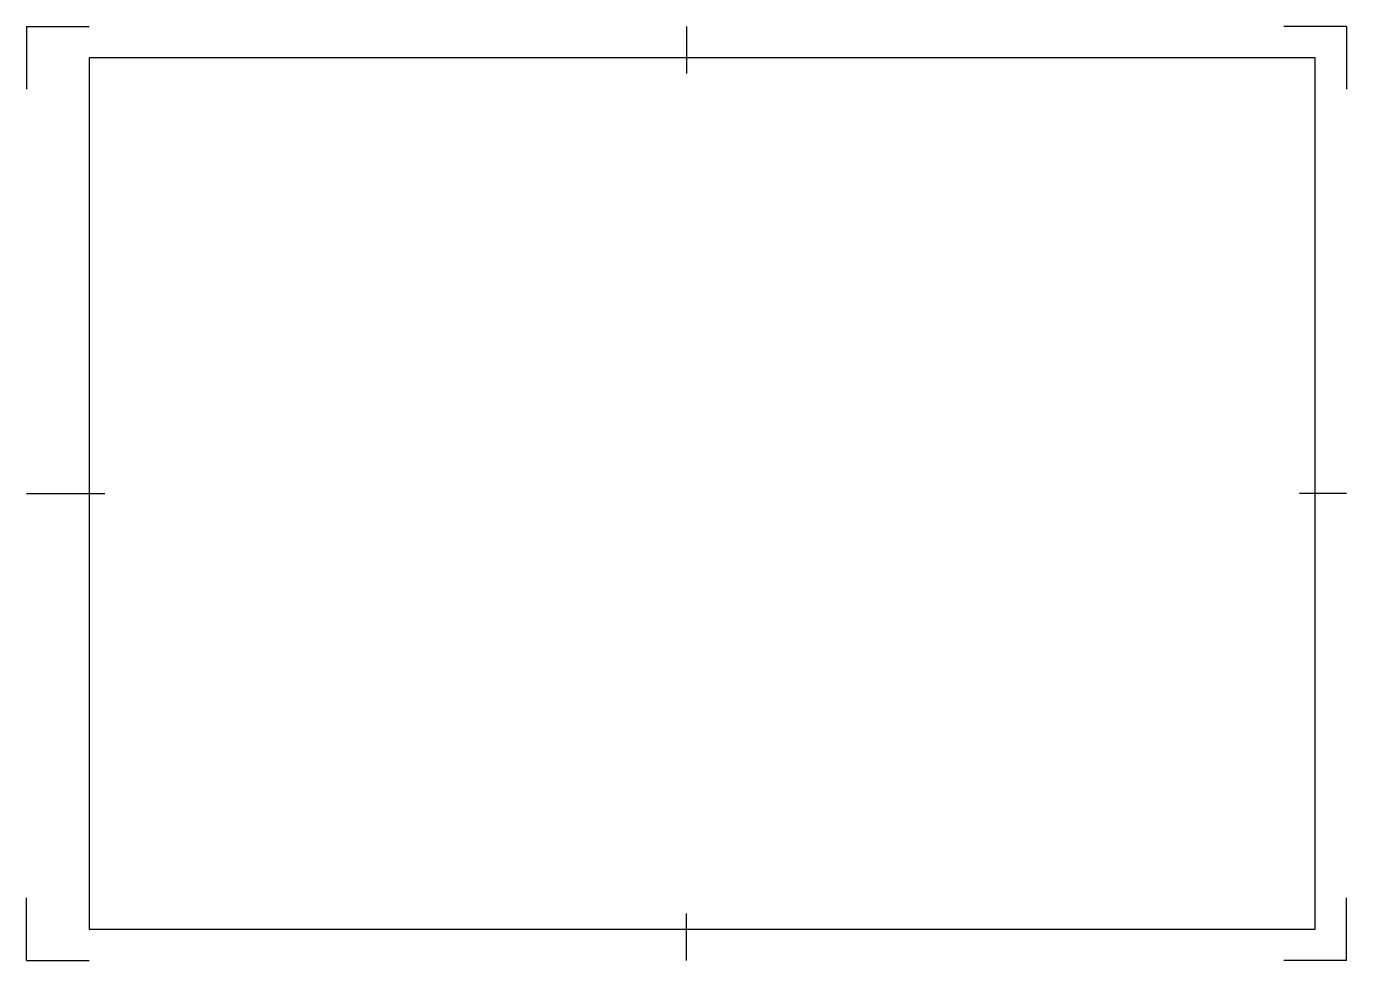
# Model space of a CAD drawing. Header units: millimetres. Extents: x 0 to 420, y 0 to 297.
import ezdxf

# ---------------------------------------------------------------- set-up
doc = ezdxf.new("R2010")
doc.units = ezdxf.units.MM
doc.linetypes.add('LIRA_LINE_1', pattern=[0])
doc.layers.get('0').update_dxf_attribs({"linetype": 'LIRA_LINE_1'})

# ---------------------------------------------------------------- blocks, each defined once
blk = doc.blocks.new('CON_RITRAM_A3')
at = {"true_color": 0xff0000}
for p, q in [((0, 297), (20, 297)), ((0, 297), (0, 277)), ((210, 297), (210, 282)), ((420, 297), (400, 297)), ((420, 297), (420, 277)), ((0, 148.5), (25, 148.5)), ((420, 148.5), (405, 148.5)), ((0, 0), (0, 20)), ((420, 0), (420, 20)), ((210, 0), (210, 15)), ((0, 0), (20, 0)), ((420, 0), (400, 0))]:
    blk.add_line(p, q, dxfattribs=at)
at = {"true_color": 0x00ff00}
blk.add_lwpolyline([(20, 10), (410, 10), (410, 287), (20, 287)], close=True, dxfattribs=at)

msp = doc.modelspace()

# ---------------------------------------------------------------- block references
msp.add_blockref('CON_RITRAM_A3', (0, 0))

doc.saveas('drawing.dxf')
